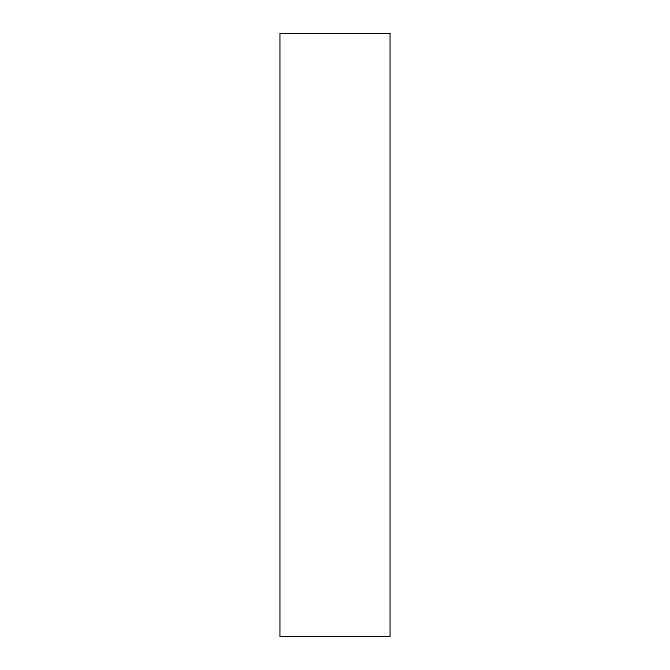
<?xml version="1.0" encoding="UTF-8"?>
<svg xmlns="http://www.w3.org/2000/svg" width="670" height="670" viewBox="0 0 670 670"><rect width="100%" height="100%" fill="white"/><g stroke="black" fill="none" stroke-linecap="round" stroke-linejoin="round"><path stroke-width="1" d="M390.082 33.5L279.918 33.5L279.918 636.5L390.082 636.5L390.082 33.5"/></g></svg>
